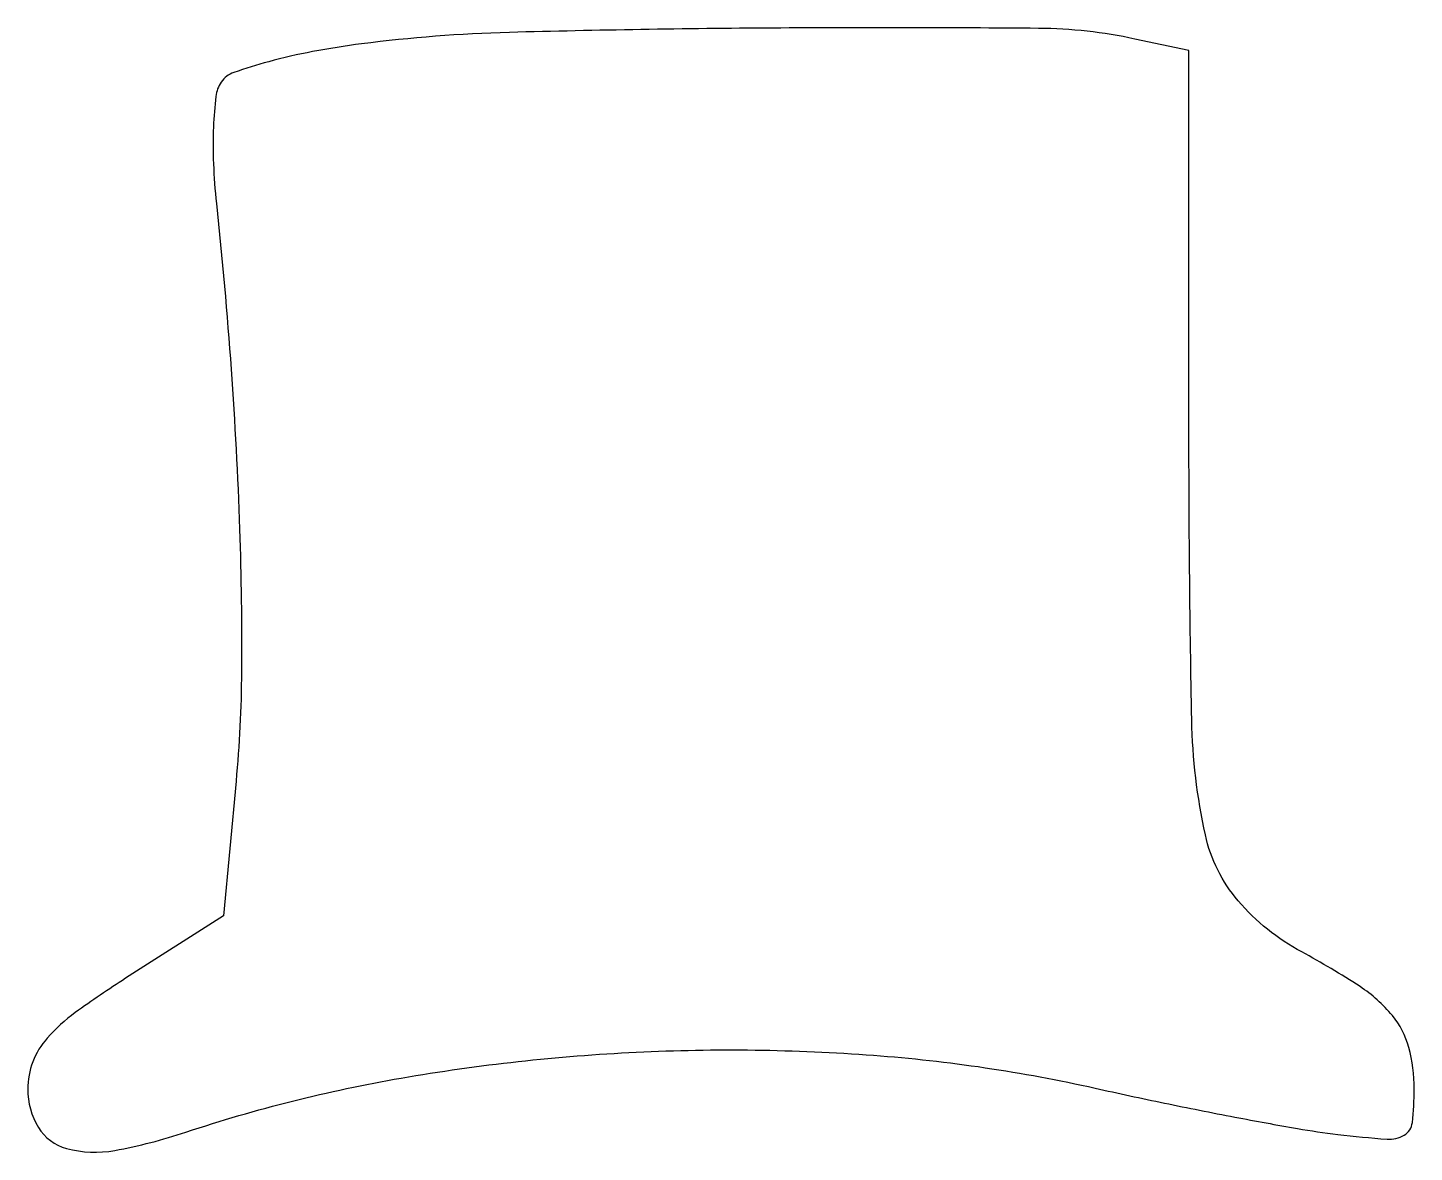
# Model space of a CAD drawing. Extents: x 0 to 77, y 0.3 to 62.8.
import ezdxf

# ---------------------------------------------------------------- set-up
doc = ezdxf.new("R2010")
doc.units = 0

msp = doc.modelspace()

# ---------------------------------------------------------------- linework, layer by layer
msp.add_lwpolyline([(18.548113, 61.85586, 0.014748), (15.823649, 61.424606, 0.019829), (13.389064, 60.864483, 0.017299), (11.441216, 60.261132, 0.159529), (10.747616, 59.732357, 0.122665), (10.450159, 58.93952, 0.018799), (10.319143, 57.24638, 0.020056), (10.320111, 55.196151, 0.016197), (10.480649, 53, -0.00842), (11.297817, 43.792882, -0.009432), (11.767687, 34.905307, -0.010144), (11.875707, 27.003146, -0.021707), (11.570683, 20.91101), (10.87122, 13.446702), (5.440772, 9.973351, 0.014451), (2.648007, 8.071172, 0.055213), (1.090878, 6.657491, 0.089483), (0.287107, 5.331203, 0.09136), (0.005162, 3.817388, 0.137785), (0.596401, 1.696945, 0.192266), (2.152857, 0.525631, 0.112417), (4.838397, 0.41454, 0.034547), (8.791422, 1.430721, -0.03733), (20.737945, 4.43105, -0.030786), (33.797991, 5.871906, -0.030702), (46.97813, 5.699815, -0.036478), (59.285042, 3.872952, 0.00407), (63.124747, 3.045915, 0.003873), (67.041543, 2.267166, 0.003843), (70.513981, 1.632304, 0.013694), (72.75, 1.304057, 0.011024), (75.487645, 1.039537, 0.153733), (76.440968, 1.263557, 0.234147), (76.892604, 1.960613, 0.028734), (77, 3.827878, 0.066331), (76.691961, 6.139649, 0.106038), (75.78226, 7.903255, 0.076137), (73.989286, 9.512042, 0.02147), (70.751882, 11.436796, -0.092305), (67.222649, 14.276462, -0.123935), (65.398141, 17.935531, -0.049182), (64.644245, 24.31383, -0.004703), (64.488071, 39.992246), (64.476142, 61.484491), (61.488071, 62.123931, 0.050589), (56.139046, 62.713228, 0.00372), (41.358811, 62.730909, 0.00512), (26.759106, 62.490246, 0.025198)], format="xyb", close=True)

doc.saveas('drawing.dxf')
